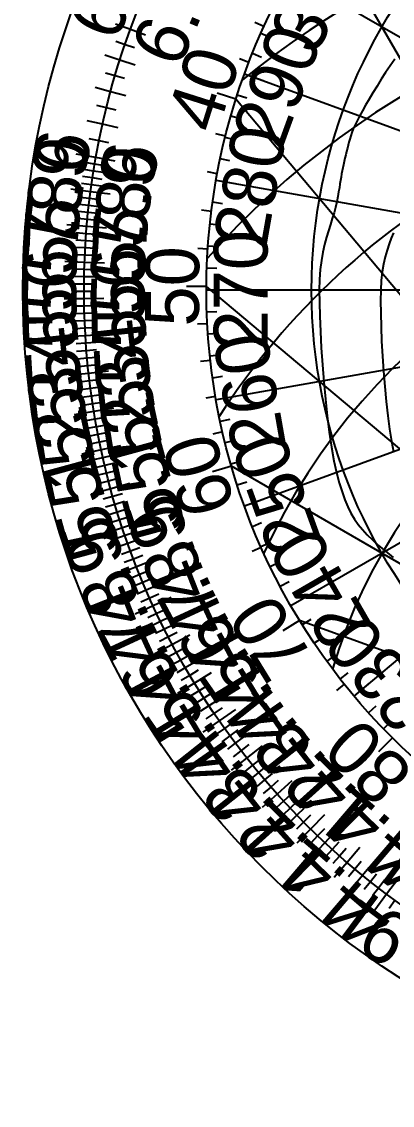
# Model space of a CAD drawing. Header units: metres. Extents: x -58 to 58, y -58 to 58.
# Drawn here: x -57.6 to -31.4, y -57.5 to 18.9 of the extents above; entities that cross this region are included whole.
import ezdxf
from ezdxf.enums import TextEntityAlignment as Align

# ---------------------------------------------------------------- set-up
doc = ezdxf.new("R2010")
doc.units = ezdxf.units.M
for name, color, linetype in [('CUT_REFERENCE', 1, 'Continuous'), ('ENGRAVE_AWA', 4, 'Continuous'), ('ENGRAVE_COMPASS', 5, 'Continuous'), ('ENGRAVE_LOG', 6, 'Continuous'), ('ENGRAVE_POLARS', 3, 'Continuous'), ('ENGRAVE_TEXT', 7, 'Continuous')]:
    doc.layers.add(name, color=color, linetype=linetype)

msp = doc.modelspace()

# ---------------------------------------------------------------- linework, layer by layer
at = {"layer": 'CUT_REFERENCE'}
for radius in [57.5, 53.18, 44.54, 44.54]:
    msp.add_circle((0, 0), radius, dxfattribs=at)
at = {"layer": 'ENGRAVE_AWA'}
for p, q in [((0, -37.117), (-36.317, 25.786)), ((0, 0), (-38.573, 22.27)), ((0, 0), (-41.854, 15.234)), ((0, -37.117), (-42.452, 13.476)), ((0, 0), (-43.863, 7.734)), ((0, 0), (-44.54, 0)), ((0, -37.117), (-44.539, 0.256)), ((0, 0), (-43.863, -7.734)), ((0, 0), (-41.854, -15.234)), ((0, 0), (-38.573, -22.27)), ((0, 0), (-34.12, -28.63)), ((0, -37.117), (-42.773, -12.422)), ((0, -37.117), (-37.959, -23.301))]:
    msp.add_line(p, q, dxfattribs=at)
msp.add_circle((0, 0), 37.117, dxfattribs=at)
for radius, start, end in [(66.81, 51.05756, 128.94244), (59.387, 41.49082, 138.50918), (51.963, 32.87835, 147.12165), (44.54, 24.62432, 155.37568), (37.117, 16.2602, 163.7398)]:
    msp.add_arc((0, -37.117), radius, start, end, dxfattribs=at)
at = {"layer": 'ENGRAVE_COMPASS'}
for p, q in [((-40.474, 18.591), (-41.11, 18.884)), ((-40.05, 17.831), (-40.689, 18.116)), ((-41.545, 16.058), (-42.198, 16.31)), ((-40.648, 16.423), (-41.297, 16.685)), ((-40.538, 14.755), (-41.854, 15.234)), ((-42.452, 13.476), (-43.787, 13.9)), ((-41.694, 13.547), (-42.36, 13.764)), ((-42.142, 12.084), (-42.815, 12.277)), ((-43.196, 10.858), (-43.875, 11.028)), ((-42.538, 10.606), (-43.217, 10.775)), ((-42.882, 9.115), (-43.567, 9.26)), ((-43.776, 8.215), (-44.464, 8.344)), ((-42.485, 7.491), (-43.863, 7.734)), ((-43.413, 6.101), (-44.107, 6.199)), ((-44.192, 5.559), (-44.886, 5.646)), ((-43.6, 4.583), (-44.296, 4.656)), ((-43.733, 3.058), (-44.432, 3.107)), ((-44.445, 2.902), (-45.144, 2.948)), ((-43.813, 1.53), (-44.513, 1.554)), ((-44.539, 0.256), (-45.939, 0.264)), ((-43.14, 0), (-44.54, 0)), ((-43.813, -1.53), (-44.513, -1.554)), ((-44.477, -2.367), (-45.176, -2.405)), ((-43.733, -3.058), (-44.432, -3.107)), ((-43.6, -4.583), (-44.296, -4.656)), ((-44.263, -4.958), (-44.959, -5.035)), ((-43.413, -6.101), (-44.107, -6.199)), ((-43.903, -7.503), (-44.593, -7.621)), ((-42.485, -7.491), (-43.863, -7.734)), ((-42.882, -9.115), (-43.567, -9.26)), ((-43.404, -9.995), (-44.086, -10.152)), ((-42.538, -10.606), (-43.217, -10.775)), ((-42.142, -12.084), (-42.815, -12.277)), ((-42.773, -12.422), (-44.117, -12.812)), ((-41.694, -13.547), (-42.36, -13.764)), ((-40.538, -14.755), (-41.854, -15.234)), ((-40.648, -16.423), (-41.297, -16.685)), ((-40.674, -18.15), (-41.313, -18.435)), ((-40.05, -17.831), (-40.689, -18.116)), ((-39.403, -19.218), (-40.032, -19.525)), ((-38.708, -20.582), (-39.326, -20.91)), ((-37.36, -21.57), (-38.573, -22.27)), ((-37.959, -23.301), (-39.152, -24.033)), ((-37.178, -23.232), (-37.772, -23.603)), ((-36.345, -24.515), (-36.925, -24.906)), ((-35.467, -25.769), (-36.034, -26.18)), ((-34.546, -26.991), (-35.098, -27.422)), ((-34.807, -27.79), (-35.354, -28.227)), ((-33.047, -27.73), (-34.12, -28.63)), ((-32.579, -29.335), (-33.1, -29.803)), ((-31.536, -30.454), (-32.039, -30.94)), ((-31.411, -31.578), (-32.398, -32.571))]:
    msp.add_line(p, q, dxfattribs=at)
at = {"layer": 'ENGRAVE_LOG'}
for p, q in [((-49.901, 18.385), (-50.952, 18.772)), ((-48.85, 17.997), (-49.901, 18.385)), ((-50.283, 17.312), (-50.945, 17.54)), ((-49.621, 17.085), (-50.283, 17.312)), ((-50.645, 16.224), (-51.711, 16.566)), ((-49.578, 15.882), (-50.645, 16.224)), ((-50.986, 15.119), (-51.657, 15.318)), ((-50.314, 14.92), (-50.986, 15.119)), ((-51.305, 13.998), (-52.385, 14.293)), ((-50.224, 13.703), (-51.305, 13.998)), ((-51.601, 12.861), (-52.281, 13.03)), ((-50.922, 12.692), (-51.601, 12.861)), ((-51.875, 11.708), (-52.968, 11.955)), ((-50.783, 11.462), (-51.875, 11.708)), ((-52.125, 10.54), (-52.811, 10.679)), ((-51.439, 10.402), (-52.125, 10.54)), ((-52.35, 9.357), (-53.728, 9.604)), ((-50.972, 9.111), (-52.35, 9.357)), ((-52.512, 8.4), (-53.204, 8.511)), ((-52.433, 8.88), (-53.124, 8.997)), ((-51.743, 8.763), (-52.433, 8.88)), ((-52.587, 7.918), (-53.279, 8.023)), ((-51.895, 7.814), (-52.587, 7.918)), ((-51.821, 8.29), (-52.512, 8.4)), ((-52.724, 6.948), (-54.112, 7.13)), ((-52.658, 7.434), (-53.351, 7.532)), ((-51.336, 6.765), (-52.724, 6.948)), ((-51.965, 7.336), (-52.658, 7.434)), ((-52.786, 6.459), (-53.481, 6.544)), ((-52.092, 6.374), (-52.786, 6.459)), ((-52.897, 5.474), (-53.594, 5.547)), ((-52.844, 5.968), (-53.54, 6.046)), ((-52.201, 5.402), (-52.897, 5.474)), ((-52.149, 5.889), (-52.844, 5.968)), ((-52.991, 4.482), (-54.386, 4.599)), ((-52.946, 4.979), (-53.643, 5.045)), ((-52.249, 4.914), (-52.946, 4.979)), ((-53.031, 3.982), (-53.729, 4.034)), ((-52.333, 3.929), (-53.031, 3.982)), ((-51.596, 4.364), (-52.991, 4.482)), ((-53.066, 3.48), (-53.765, 3.526)), ((-52.368, 3.434), (-53.066, 3.48)), ((-53.123, 2.47), (-53.822, 2.503)), ((-53.097, 2.976), (-53.796, 3.015)), ((-52.423, 2.438), (-53.123, 2.47)), ((-52.398, 2.937), (-53.097, 2.976)), ((-53.144, 1.963), (-54.543, 2.014)), ((-51.745, 1.911), (-53.144, 1.963)), ((-53.172, 0.941), (-53.872, 0.953)), ((-53.16, 1.453), (-53.86, 1.472)), ((-52.472, 0.929), (-53.172, 0.941)), ((-52.46, 1.434), (-53.16, 1.453)), ((-53.178, 0.427), (-53.878, 0.433)), ((-52.478, 0.422), (-53.178, 0.427)), ((-53.177, -0.605), (-54.576, -0.621)), ((-53.18, -0.088), (-53.88, -0.089)), ((-52.48, -0.087), (-53.18, -0.088)), ((-51.777, -0.59), (-53.177, -0.605)), ((-53.168, -1.125), (-53.868, -1.139)), ((-52.468, -1.11), (-53.168, -1.125)), ((-53.155, -1.645), (-53.854, -1.667)), ((-53.136, -2.168), (-53.835, -2.197)), ((-52.455, -1.624), (-53.155, -1.645)), ((-52.436, -2.14), (-53.136, -2.168)), ((-53.112, -2.692), (-53.811, -2.728)), ((-52.413, -2.657), (-53.112, -2.692)), ((-53.083, -3.218), (-54.48, -3.303)), ((-53.048, -3.746), (-53.746, -3.795)), ((-51.685, -3.134), (-53.083, -3.218)), ((-52.35, -3.696), (-53.048, -3.746)), ((-53.008, -4.275), (-53.706, -4.331)), ((-52.31, -4.219), (-53.008, -4.275)), ((-52.962, -4.805), (-53.66, -4.869)), ((-52.911, -5.337), (-53.608, -5.408)), ((-52.265, -4.742), (-52.962, -4.805)), ((-52.215, -5.267), (-52.911, -5.337)), ((-52.855, -5.871), (-54.246, -6.026)), ((-51.463, -5.716), (-52.855, -5.871)), ((-52.793, -6.406), (-53.488, -6.49)), ((-52.098, -6.321), (-52.793, -6.406)), ((-52.031, -6.851), (-52.725, -6.942)), ((-52.725, -6.942), (-53.419, -7.033)), ((-52.651, -7.479), (-53.344, -7.578)), ((-51.958, -7.381), (-52.651, -7.479)), ((-52.572, -8.018), (-53.264, -8.124)), ((-51.88, -7.913), (-52.572, -8.018)), ((-51.105, -8.333), (-52.487, -8.558)), ((-52.487, -8.558), (-53.869, -8.783)), ((-52.396, -9.099), (-53.085, -9.219)), ((-51.706, -8.979), (-52.396, -9.099)), ((-52.299, -9.641), (-52.987, -9.768)), ((-51.61, -9.514), (-52.299, -9.641)), ((-52.196, -10.184), (-52.883, -10.318)), ((-51.509, -10.05), (-52.196, -10.184)), ((-51.401, -10.587), (-52.087, -10.728)), ((-51.971, -11.273), (-53.34, -11.57)), ((-52.087, -10.728), (-52.772, -10.87)), ((-50.603, -10.977), (-51.971, -11.273)), ((-51.85, -11.819), (-52.532, -11.975)), ((-51.167, -11.664), (-51.85, -11.819)), ((-51.041, -12.203), (-51.722, -12.366)), ((-51.722, -12.366), (-52.403, -12.529)), ((-51.588, -12.913), (-52.267, -13.083)), ((-50.909, -12.743), (-51.588, -12.913)), ((-51.448, -13.461), (-52.125, -13.639)), ((-50.771, -13.284), (-51.448, -13.461)), ((-49.951, -13.641), (-51.301, -14.01)), ((-51.301, -14.01), (-52.652, -14.379)), ((-50.475, -14.368), (-51.148, -14.559)), ((-51.148, -14.559), (-51.821, -14.751)), ((-50.989, -15.109), (-51.66, -15.308)), ((-50.317, -14.91), (-50.989, -15.109)), ((-50.822, -15.659), (-51.491, -15.865)), ((-50.153, -15.453), (-50.822, -15.659)), ((-49.983, -15.996), (-50.649, -16.21)), ((-50.47, -16.76), (-51.798, -17.202)), ((-50.649, -16.21), (-51.316, -16.423)), ((-49.141, -16.319), (-50.47, -16.76)), ((-50.283, -17.311), (-50.945, -17.539)), ((-49.622, -17.084), (-50.283, -17.311)), ((-50.09, -17.863), (-50.75, -18.098)), ((-49.431, -17.627), (-50.09, -17.863)), ((-49.234, -18.171), (-49.89, -18.414)), ((-49.89, -18.414), (-50.547, -18.656)), ((-49.683, -18.965), (-50.337, -19.215)), ((-49.029, -18.715), (-49.683, -18.965)), ((-48.167, -19.002), (-49.47, -19.516)), ((-49.47, -19.516), (-50.772, -20.03)), ((-48.6, -19.803), (-49.249, -20.067)), ((-49.249, -20.067), (-49.897, -20.331)), ((-49.021, -20.617), (-49.666, -20.889)), ((-48.375, -20.346), (-49.021, -20.617)), ((-48.786, -21.168), (-49.428, -21.446)), ((-48.143, -20.889), (-48.786, -21.168)), ((-48.543, -21.718), (-49.182, -22.003)), ((-47.904, -21.432), (-48.543, -21.718)), ((-47.022, -21.681), (-48.294, -22.267)), ((-48.294, -22.267), (-49.565, -22.853)), ((-48.037, -22.816), (-48.669, -23.116)), ((-47.405, -22.515), (-48.037, -22.816)), ((-47.773, -23.364), (-48.402, -23.671)), ((-47.144, -23.056), (-47.773, -23.364)), ((-46.876, -23.596), (-47.501, -23.911)), ((-47.501, -23.911), (-48.126, -24.226)), ((-47.222, -24.458), (-47.844, -24.78)), ((-46.601, -24.136), (-47.222, -24.458)), ((-45.7, -24.345), (-46.936, -25.003)), ((-46.936, -25.003), (-48.171, -25.661)), ((-46.028, -25.211), (-46.642, -25.548)), ((-46.642, -25.548), (-47.255, -25.884)), ((-45.73, -25.748), (-46.34, -26.091)), ((-46.34, -26.091), (-46.95, -26.434)), ((-46.03, -26.633), (-46.636, -26.984)), ((-45.424, -26.282), (-46.03, -26.633)), ((-45.713, -27.174), (-46.315, -27.531)), ((-45.112, -26.816), (-45.713, -27.174)), ((-44.193, -26.983), (-45.388, -27.713)), ((-45.388, -27.713), (-46.583, -28.443)), ((-45.056, -28.251), (-45.649, -28.623)), ((-44.463, -27.879), (-45.056, -28.251)), ((-44.715, -28.787), (-45.304, -29.166)), ((-44.126, -28.408), (-44.715, -28.787)), ((-43.783, -28.935), (-44.367, -29.321)), ((-44.367, -29.321), (-44.951, -29.707)), ((-43.431, -29.46), (-44.01, -29.853)), ((-42.497, -29.584), (-43.646, -30.384)), ((-43.646, -30.384), (-44.795, -31.184)), ((-44.01, -29.853), (-44.589, -30.246)), ((-42.704, -30.505), (-43.273, -30.912)), ((-43.273, -30.912), (-43.843, -31.319)), ((-42.328, -31.024), (-42.893, -31.438)), ((-42.893, -31.438), (-43.457, -31.852)), ((-42.504, -31.962), (-43.063, -32.382)), ((-41.944, -31.541), (-42.504, -31.962)), ((-41.553, -32.055), (-42.107, -32.483)), ((-42.107, -32.483), (-42.661, -32.91)), ((-40.604, -32.133), (-41.702, -33.001)), ((-41.702, -33.001), (-42.799, -33.87)), ((-41.288, -33.517), (-41.832, -33.958)), ((-40.745, -33.076), (-41.288, -33.517)), ((-40.328, -33.582), (-40.866, -34.03)), ((-40.866, -34.03), (-41.404, -34.478)), ((-39.904, -34.086), (-40.436, -34.54)), ((-40.436, -34.54), (-40.968, -34.995)), ((-39.998, -35.047), (-40.524, -35.508)), ((-39.471, -34.586), (-39.998, -35.047)), ((-38.509, -34.615), (-39.551, -35.551)), ((-39.551, -35.551), (-40.592, -36.487)), ((-38.581, -35.577), (-39.095, -36.051)), ((-39.095, -36.051), (-39.61, -36.526)), ((-38.631, -36.548), (-39.14, -37.029)), ((-38.123, -36.067), (-38.631, -36.548)), ((-37.656, -36.553), (-38.159, -37.041)), ((-38.159, -37.041), (-38.661, -37.528)), ((-37.182, -37.036), (-37.678, -37.53)), ((-36.209, -37.015), (-37.188, -38.015)), ((-37.678, -37.53), (-38.174, -38.024)), ((-37.188, -38.015), (-38.167, -39.016)), ((-36.207, -37.99), (-36.69, -38.496)), ((-36.69, -38.496), (-37.173, -39.003)), ((-36.183, -38.973), (-36.659, -39.486)), ((-35.707, -38.46), (-36.183, -38.973)), ((-35.198, -38.927), (-35.667, -39.446)), ((-35.667, -39.446), (-36.137, -39.965)), ((-34.68, -39.388), (-35.143, -39.914)), ((-33.699, -39.314), (-34.61, -40.377)), ((-35.143, -39.914), (-35.605, -40.439)), ((-34.61, -40.377), (-35.521, -41.44)), ((-33.619, -40.297), (-34.068, -40.835)), ((-34.068, -40.835), (-34.516, -41.372)), ((-33.076, -40.745), (-33.517, -41.288)), ((-32.524, -41.187), (-32.958, -41.736)), ((-33.517, -41.288), (-33.958, -41.832)), ((-32.958, -41.736), (-33.392, -42.285)), ((-31.963, -41.623), (-32.39, -42.178)), ((-30.975, -41.493), (-31.813, -42.615)), ((-32.39, -42.178), (-32.816, -42.734)), ((-31.813, -42.615), (-32.65, -43.737)), ((-31.227, -43.046), (-31.638, -43.613))]:
    msp.add_line(p, q, dxfattribs=at)
at = {"layer": 'ENGRAVE_POLARS'}
for p, q in [((-31.244, 16.283), (-31.565, 15.826)), ((-31.883, 15.354), (-32.194, 14.875)), ((-31.565, 15.826), (-31.883, 15.354)), ((-32.194, 14.875), (-32.494, 14.397)), ((-32.781, 13.926), (-33.051, 13.471)), ((-32.494, 14.397), (-32.781, 13.926)), ((-33.302, 13.04), (-33.529, 12.639)), ((-33.051, 13.471), (-33.302, 13.04)), ((-33.729, 12.276), (-33.901, 11.951)), ((-33.529, 12.639), (-33.729, 12.276)), ((-34.045, 11.654), (-34.166, 11.38)), ((-33.901, 11.951), (-34.045, 11.654)), ((-34.351, 10.888), (-34.422, 10.662)), ((-34.267, 11.126), (-34.351, 10.888)), ((-34.166, 11.38), (-34.267, 11.126)), ((-34.588, 10.01), (-34.639, 9.788)), ((-34.537, 10.226), (-34.588, 10.01)), ((-34.483, 10.442), (-34.537, 10.226)), ((-34.422, 10.662), (-34.483, 10.442)), ((-34.757, 9.313), (-34.818, 9.07)), ((-34.695, 9.557), (-34.757, 9.313)), ((-34.639, 9.788), (-34.695, 9.557)), ((-34.958, 8.411), (-34.995, 8.196)), ((-34.917, 8.624), (-34.958, 8.411)), ((-34.871, 8.843), (-34.917, 8.624)), ((-34.818, 9.07), (-34.871, 8.843)), ((-35.069, 7.744), (-35.108, 7.495)), ((-35.032, 7.976), (-35.069, 7.744)), ((-34.995, 8.196), (-35.032, 7.976)), ((-35.204, 6.928), (-35.263, 6.598)), ((-35.153, 7.225), (-35.204, 6.928)), ((-35.108, 7.495), (-35.153, 7.225)), ((-35.333, 6.23), (-35.421, 5.842)), ((-35.263, 6.598), (-35.333, 6.23)), ((-35.53, 5.451), (-35.654, 5.049)), ((-35.421, 5.842), (-35.53, 5.451)), ((-35.789, 4.632), (-35.928, 4.193)), ((-35.654, 5.049), (-35.789, 4.632)), ((-35.928, 4.193), (-36.066, 3.727)), ((-31.336, 4.052), (-31.484, 3.671)), ((-36.198, 3.226), (-36.319, 2.685)), ((-36.066, 3.727), (-36.198, 3.226)), ((-31.632, 3.265), (-31.776, 2.829)), ((-31.484, 3.671), (-31.632, 3.265)), ((-36.319, 2.685), (-36.422, 2.098)), ((-31.909, 2.357), (-32.026, 1.844)), ((-31.776, 2.829), (-31.909, 2.357)), ((-36.422, 2.098), (-36.502, 1.459)), ((-32.026, 1.844), (-32.122, 1.284)), ((-36.502, 1.459), (-36.555, 0.762)), ((-32.122, 1.284), (-32.191, 0.671)), ((-36.555, 0.762), (-36.574, 0)), ((-36.574, 0), (-36.565, -0.863)), ((-32.228, 0), (-32.239, -0.762)), ((-32.191, 0.671), (-32.228, 0)), ((-32.239, -0.762), (-32.232, -1.629)), ((-36.565, -0.863), (-36.538, -1.845)), ((-36.538, -1.845), (-36.493, -2.921)), ((-32.232, -1.629), (-32.207, -2.58)), ((-36.493, -2.921), (-36.431, -4.068)), ((-32.207, -2.58), (-32.166, -3.593)), ((-32.166, -3.593), (-32.109, -4.649)), ((-36.431, -4.068), (-36.351, -5.261)), ((-36.351, -5.261), (-36.255, -6.475)), ((-32.109, -4.649), (-32.037, -5.724)), ((-32.037, -5.724), (-31.951, -6.798)), ((-36.255, -6.475), (-36.142, -7.688)), ((-31.951, -6.798), (-31.85, -7.849)), ((-36.142, -7.688), (-36.013, -8.873)), ((-31.85, -7.849), (-31.737, -8.856)), ((-36.013, -8.873), (-35.869, -10.008)), ((-31.737, -8.856), (-31.611, -9.798)), ((-31.611, -9.798), (-31.473, -10.654)), ((-35.869, -10.008), (-35.71, -11.068)), ((-31.473, -10.654), (-31.324, -11.401)), ((-35.71, -11.068), (-35.537, -12.029)), ((-35.537, -12.029), (-35.349, -12.866)), ((-35.349, -12.866), (-35.156, -13.587)), ((-35.156, -13.587), (-34.963, -14.223)), ((-34.963, -14.223), (-34.765, -14.785)), ((-34.765, -14.785), (-34.557, -15.285)), ((-34.557, -15.285), (-34.333, -15.734)), ((-34.333, -15.734), (-34.088, -16.143)), ((-34.088, -16.143), (-33.818, -16.525)), ((-33.818, -16.525), (-33.517, -16.891)), ((-33.517, -16.891), (-33.18, -17.251)), ((-33.18, -17.251), (-32.802, -17.618)), ((-32.802, -17.618), (-32.377, -18.004)), ((-32.377, -18.004), (-31.901, -18.418)), ((-31.901, -18.418), (-31.35, -18.859))]:
    msp.add_line(p, q, dxfattribs=at)

# ---------------------------------------------------------------- texts
at = {"layer": 'ENGRAVE_TEXT'}
for s, rotation, p in [('6.5', -292.64881, (-51.312, 21.411)), ('300', -300, (-36.477, 21.06)), ('6.5', -292.64881, (-46.846, 19.547)), ('290', -290, (-39.58, 14.406)), ('40', -287.61157, (-44.759, 14.208)), ('6', -280.13445, (-54.733, 9.783)), ('280', -280, (-41.48, 7.314)), ('5.9', -277.50672, (-55.123, 7.264)), ('5.9', -277.50672, (-50.325, 6.631)), ('6', -280.13445, (-49.968, 8.932)), ('5.8', -274.83408, (-55.402, 4.685)), ('5.8', -274.83408, (-50.579, 4.278)), ('5.7', -272.11495, (-55.562, 2.052)), ('5.7', -272.11495, (-50.725, 1.873)), ('270', -270, (-42.12, 0)), ('5.6', -269.34769, (-55.596, -0.633)), ('5.6', -269.34769, (-50.757, -0.578)), ('50', -270.32959, (-46.959, 0.27)), ('5.5', -266.53057, (-55.498, -3.365)), ('5.5', -266.53057, (-50.667, -3.072)), ('5.4', -263.66175, (-50.45, -5.604)), ('5.4', -263.66175, (-55.26, -6.138)), ('260', -260, (-41.48, -7.314)), ('5.3', -260.73931, (-50.098, -8.169)), ('5.3', -260.73931, (-54.875, -8.948)), ('5.2', -257.7612, (-49.606, -10.76)), ('5.2', -257.7612, (-54.336, -11.786)), ('5.1', -254.72526, (-48.967, -13.373)), ('60', -253.80599, (-45.097, -13.097)), ('250', -250, (-39.58, -14.406)), ('5.1', -254.72526, (-53.636, -14.648)), ('5', -251.6292, (-48.173, -15.998)), ('4.9', -248.47059, (-47.218, -18.628)), ('5', -251.6292, (-52.766, -17.523)), ('4.9', -248.47059, (-51.721, -20.404)), ('240', -240, (-36.477, -21.06)), ('4.8', -245.24685, (-46.096, -21.254)), ('4.8', -245.24685, (-50.491, -23.28)), ('4.7', -241.95523, (-44.8, -23.865)), ('70', -238.45681, (-40.021, -24.567)), ('4.7', -241.95523, (-49.071, -26.141)), ('4.6', -238.59282, (-43.323, -26.452)), ('230', -230, (-32.266, -27.074)), ('4.6', -238.59282, (-47.454, -28.974)), ('4.5', -235.1565, (-41.66, -29.001)), ('4.4', -231.64296, (-39.804, -31.5)), ('4.5', -235.1565, (-45.632, -31.766)), ('4.3', -228.04864, (-37.751, -33.933)), ('80', -224.84777, (-33.117, -33.294)), ('4.4', -231.64296, (-43.599, -34.503)), ('4.2', -224.36974, (-35.496, -36.285)), ('4.3', -228.04864, (-41.35, -37.169)), ('4.1', -220.60219, (-33.035, -38.539)), ('4.2', -224.36974, (-38.88, -39.745)), ('4.1', -220.60219, (-36.185, -42.214)), ('4', -216.7416, (-30.365, -40.676)), ('4', -216.7416, (-33.26, -44.555)), ('3.9', -212.78326, (-30.105, -46.744))]:
    msp.add_text(s, height=3.8, rotation=rotation, dxfattribs=at).set_placement(p, align=Align.MIDDLE_CENTER)

doc.saveas('drawing.dxf')
